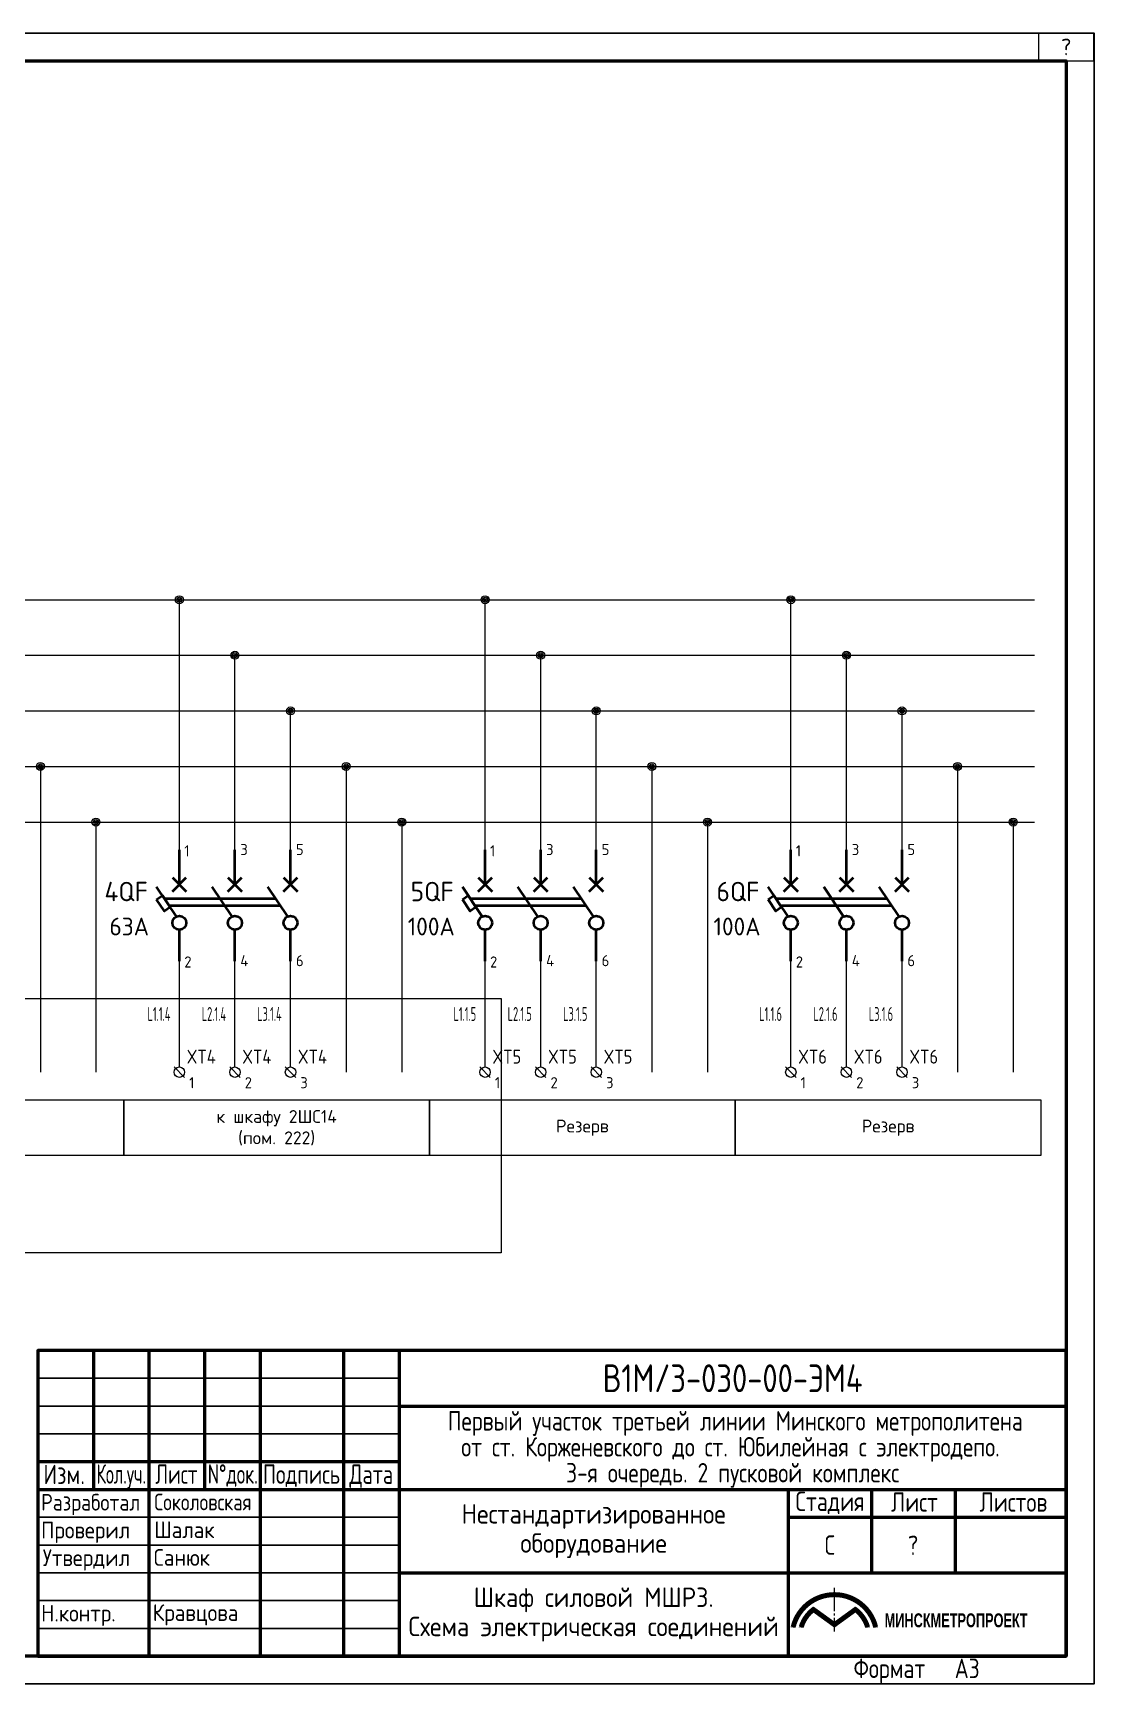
# Model space of a CAD drawing. Extents: x 397 to 835, y -5 to 464.
# Drawn here: x 644.4 to 835.3, y -5.5 to 291.5 of the extents above; entities that cross this region are included whole.
import ezdxf
from ezdxf.enums import TextEntityAlignment as Align

# ---------------------------------------------------------------- set-up
doc = ezdxf.new("R2010")
doc.units = 0
doc.linetypes.add('STRIH', pattern=[2, 1, -1])
doc.layers.add('_Рамка', color=7, linetype='Continuous', lineweight=25)
doc.layers.add('ЭЛ_надписи', color=7, linetype='Continuous', lineweight=30)
for name, color, linetype in [('MISC', 5, 'Continuous'), ('SYMS', 7, 'Continuous'), ('TAGFIXED', 7, 'Continuous'), ('TAGS', 7, 'Continuous'), ('TERMS', 7, 'Continuous'), ('WIREFIXED', 1, 'Continuous'), ('зелено-желтый_2.5_ПВ3', 60, 'Continuous'), ('медь_шина', 7, 'Continuous'), ('черный_2.5_ПВ3', 250, 'Continuous'), ('черный_6_ПВ3', 250, 'Continuous'), ('ЭЛ', 7, 'Continuous'), ('ЭЛЕКТР.', 7, 'Continuous')]:
    doc.layers.add(name, color=color, linetype=linetype)
doc.styles.add('GOST-2.304_Type-B', font='GOST_Common.ttf')
doc.styles.add('ISOCPEUR', font='isocpeur.ttf', dxfattribs={"width": 0.8})
doc.styles.add('WD_IEC', font='ISOCP2.shx', dxfattribs={"width": 0.9, "height": 4})
doc.styles.add('ГОСТ 2.304', font='isocpeur.ttf')
doc.styles.add('ММП', font='isocpeur.ttf', dxfattribs={"width": 0.9})

# ---------------------------------------------------------------- blocks, each defined once
blk = doc.blocks.new('WDDOT')
for radius in [0.72, 0.449, 0.223]:
    blk.add_circle((0, 0), radius)
blk = doc.blocks.new('VCB1_021')
at = {"lineweight": 50}
for p, q in [((0, -6.25), (0, 0)), ((-1.25, -7.5), (1.25, -5)), ((-1.25, -5), (1.25, -7.5)), ((-0.5, -12), (-4.09, -6.67)), ((0, -20), (0, -14.38))]:
    blk.add_line(p, q, dxfattribs=at)
blk.add_lwpolyline([(-4.09, -8.93), (-3.05, -8.23), (-1.66, -10.31), (-2.7, -11.01)], close=True, dxfattribs=at)
blk.add_circle((0, -13.12), 1.25, dxfattribs=at)
at = {"style": 'WD_IEC', "flags": 1}
for tag, p, height in [('X2TERM01', (0, 0), 0.08), ('ASSYCODE', (7.5, -12.5), 1), ('FAMILY', (7.5, -15), 1), ('X8TERM02', (0, -20), 0.08)]:
    blk.add_attdef(tag, p, '', height=height, dxfattribs=at)
at = {"style": 'GOST-2.304_Type-B'}
for tag, p in [('TERM01', (0.89, -0.18)), ('TERM02', (0.89, -20.18))]:
    blk.add_attdef(tag, text='', height=2, dxfattribs=at).set_placement(p, align=Align.MIDDLE_LEFT)
for tag, height, style, flags, p in [('DESC3', 2.7, 'WD_IEC', 1, (15, -5)), ('INST', 2.7, 'WD_IEC', 1, (17.5, -7.5)), ('MFG', 1.5, 'WD_IEC', 9, (10, -7.5)), ('CAT', 1.5, 'WD_IEC', 9, (10, -10)), ('LOC', 2.7, 'WD_IEC', 1, (20, -12.5)), ('XREF', 2.7, 'GOST-2.304_Type-B', 1, (25, -17.5)), ('DESC1', 2.7, 'WD_IEC', 1, (15, -20)), ('DESC2', 2.7, 'WD_IEC', 1, (15, -25))]:
    blk.add_attdef(tag, text='', height=height, dxfattribs=dict(style=style, flags=flags)).set_placement(p, align=Align.RIGHT)
for tag, height, p in [('TAG1', 3.5, (-7.5, -7.5)), ('RATING1', 3.2, (-7.31, -13.79))]:
    blk.add_attdef(tag, text='', height=height, dxfattribs=at).set_placement(p, align=Align.MIDDLE_RIGHT)
blk = doc.blocks.new('VCB2_021')
at = {"lineweight": 50}
for p, q in [((0, -6.25), (0, 0)), ((-1.25, -7.5), (1.25, -5)), ((-1.25, -5), (1.25, -7.5)), ((-12.69, -8.75), (-2.69, -8.75)), ((-0.5, -12), (-4.09, -6.67)), ((-11.85, -10), (-1.85, -10)), ((0, -20), (0, -14.38))]:
    blk.add_line(p, q, dxfattribs=at)
blk.add_circle((0, -13.12), 1.25, dxfattribs=at)
at = {"style": 'WD_IEC', "flags": 1}
for tag, p in [('LOC', (15, 5)), ('DESC3', (17.5, 0)), ('DESC2', (17.5, -5)), ('DESC1', (17.5, -22.5)), ('INST', (15, -27.5)), ('XREF', (17.5, -32.5))]:
    blk.add_attdef(tag, text='', height=2.7, dxfattribs=at).set_placement(p, align=Align.RIGHT)
for tag, p, height in [('X2TERM01', (0, 0), 0.08), ('FAMILY', (12.5, -17.5), 1), ('X8TERM02', (0, -20), 0.08)]:
    blk.add_attdef(tag, p, '', height=height, dxfattribs=at)
at = {"style": 'GOST-2.304_Type-B'}
for tag, p in [('TERM01', (0.97, 0.06)), ('TERM02', (0.97, -19.94))]:
    blk.add_attdef(tag, text='', height=2, dxfattribs=at).set_placement(p, align=Align.MIDDLE_LEFT)
at = {"style": 'GOST-2.304_Type-B', "flags": 1}
blk.add_attdef('TAG2', text='', height=3.5, dxfattribs=at).set_placement((2.5, -10), align=Align.MIDDLE_LEFT)
blk = doc.blocks.new('HT0001_013')
at = {"linetype": 'Continuous'}
blk.add_line((-0.94, 0.94), (0.94, -0.94), dxfattribs=at)
blk.add_circle((0, 0), 0.938, dxfattribs=at)
at = {"style": 'WD_IEC', "flags": 1}
for tag, p in [('DESC3', (-5, 12.5)), ('DESC2', (-5, 7.5)), ('DESC1', (-5, 2.5)), ('INST', (-5, -10)), ('LOC', (-5, -15))]:
    blk.add_attdef(tag, text='', height=2.5, dxfattribs=at).set_placement(p, align=Align.RIGHT)
at = {"style": 'GOST-2.304_Type-B', "flags": 8}
blk.add_attdef('TAGSTRIP', text='', height=2.5, dxfattribs=at).set_placement((1.31, 2.79), align=Align.MIDDLE_LEFT)
at = {"style": 'WD_IEC', "flags": 1}
for tag, p, height in [('MFG', (-7.5, 0), 1.5), ('X4TERM01', (-0.94, 0), 0.08), ('X2TERM01', (0, 0.94), 0.08), ('X1TERM01', (0.94, 0), 0.08), ('CAT', (-7.5, -2.5), 1.5), ('X8TERM01', (0, -0.94), 0.08), ('ASSYCODE', (-10, -5), 1), ('CATDESC', (-10, -17.5), 1)]:
    blk.add_attdef(tag, p, '', height=height, dxfattribs=at)
at = {"style": 'GOST-2.304_Type-B'}
blk.add_attdef('TERM01', text='', height=2, dxfattribs=at).set_placement((1.76, -1.89), align=Align.MIDDLE_LEFT)
blk = doc.blocks.new('WD_WNV')
at = {"linetype": 'Continuous', "style": 'WD_IEC', "width": 0.8}
blk.add_attdef('WIRENO', text='', height=2.5, dxfattribs=at).set_placement((-1.6, 0), align=Align.MIDDLE_RIGHT)
at = {"style": 'WD_IEC', "flags": 1}
for tag, p in [('W08USER', (-1, 0.375)), ('W04USER', (-1, 0.875)), ('W05USER', (-1, 0.75)), ('W09USER', (-1, 0.25)), ('W03USER', (-1, 1)), ('W06USER', (-1, 0.625)), ('W07USER', (-1, 0.5)), ('W02USER', (-1, 1.125)), ('W01USER', (-1, 1.25)), ('W10USER', (-1, 0.125))]:
    blk.add_attdef(tag, text='', height=0.08, dxfattribs=at).set_placement(p, align=Align.CENTER)
blk = doc.blocks.new('*U173')
at = {"color": 4, "lineweight": 60}
for p, q in [((21475.22, 46079.74), (21475.22, 46054.74)), ((21485.22, 46079.74), (21485.22, 46024.74)), ((21495.22, 46079.74), (21495.22, 46054.74)), ((21505.22, 46079.74), (21505.22, 46024.74)), ((21520.22, 46079.74), (21520.22, 46024.74)), ((21530.22, 46079.74), (21530.22, 46024.74)), ((21530.22, 46069.74), (21650.22, 46069.74)), ((21465.22, 46059.74), (21530.22, 46059.74)), ((21465.22, 46054.74), (21530.22, 46054.74)), ((21530.22, 46054.74), (21650.22, 46054.74)), ((21600.22, 46054.74), (21600.22, 46024.74)), ((21615.22, 46054.74), (21615.22, 46039.74)), ((21630.22, 46054.74), (21630.22, 46039.74)), ((21600.22, 46049.74), (21650.22, 46049.74)), ((21530.22, 46039.74), (21650.22, 46039.74))]:
    blk.add_line(p, q, dxfattribs=at)
at = {"color": 7, "lineweight": 30}
for p, q in [((21465.22, 46074.74), (21530.22, 46074.74)), ((21465.22, 46069.74), (21530.22, 46069.74)), ((21465.22, 46064.74), (21530.22, 46064.74)), ((21465.22, 46049.74), (21530.22, 46049.74)), ((21465.22, 46044.74), (21530.22, 46044.74)), ((21465.22, 46039.74), (21530.22, 46039.74)), ((21465.22, 46034.74), (21530.22, 46034.74)), ((21465.22, 46029.74), (21530.22, 46029.74))]:
    blk.add_line(p, q, dxfattribs=at)
blk.add_lwpolyline([(21235.22, 46316.74), (21655.22, 46316.74), (21655.22, 46019.74), (21235.22, 46019.74)], close=True, dxfattribs=at)
at = {"color": 4, "lineweight": 60}
for points in [[(21255.22, 46311.74), (21650.22, 46311.74), (21650.22, 46024.74), (21255.22, 46024.74)], [(21465.22, 46024.74), (21650.22, 46024.74), (21650.22, 46079.74), (21465.22, 46079.74)]]:
    blk.add_lwpolyline(points, close=True, dxfattribs=at)
at = {"color": 172}
for points in [[(21601.09, 46029.86, 0.9, 0.9, 0), (21601.09, 46029.96, 0.9, 0.9, -0.788931), (21615.94, 46029.96, 0.9, 0.9, 0), (21615.94, 46029.86, 0, 0, 0)], [(21602.54, 46029.86, 0.9, 0.9, 0), (21602.54, 46029.96, 0.9, 0.9, -0.168426), (21604.92, 46033.28, 0, 0, 0)], [(21612.3, 46033.15, 0.72, 0.72, -0.158796), (21614.5, 46029.96, 0.9, 0.9, 0), (21614.5, 46029.86, 0, 0, 0)]]:
    blk.add_lwpolyline(points, format="xyseb", dxfattribs=at)
for points, const_width in [([(21608.52, 46032.84), (21608.52, 46037.09)], 0.225), ([(21612.51, 46033.3), (21608.52, 46030.41), (21604.52, 46033.3)], 0.9), ([(21608.52, 46032.03), (21608.52, 46032.48)], 0.225), ([(21608.52, 46029.13), (21608.52, 46031.68)], 0.225)]:
    blk.add_lwpolyline(points, dxfattribs=dict(at, const_width=const_width))
at = {"color": 172, "const_width": 0.9}
blk.add_lwpolyline([(21614.5, 46029.96, 0.168426), (21612.11, 46033.28, 0.168426)], format="xyb", dxfattribs=at)
at = {"color": 7, "lineweight": 30, "style": 'ISOCPEUR'}
for s, width, p, p2 in [('Изм.', 0.838425, (21466.22, 46055.7), (21473.7, 46055.7)), ('Кол.уч.', 0.606854, (21475.77, 46055.77), (21484.69, 46055.77)), ('Лист', 0.722731, (21486.36, 46055.74), (21493.94, 46055.74)), ('N%%Dдок.', 0.678677, (21495.79, 46055.77), (21504.82, 46055.77)), ('Подпись', 0.8104, (21505.7, 46055.74), (21519.6, 46055.74)), ('Дата', 0.659629, (21521.28, 46055.74), (21529.13, 46055.74))]:
    blk.add_text(s, height=3.5, dxfattribs=dict(at, width=width)).set_placement(p, p2, align=Align.FIT)
at = {"color": 7, "lineweight": 30, "style": 'ISOCPEUR', "width": 0.8}
for s, p in [('Стадия', (21607.72, 46050.85)), ('Лист', (21622.92, 46050.73)), ('Листов', (21640.72, 46050.73))]:
    blk.add_text(s, height=3.5, dxfattribs=at).set_placement(p, align=Align.CENTER)
blk.add_text('Формат', height=3.5, dxfattribs=at).set_placement((21611.96, 46020.8))
at = {"color": 7, "insert": (21617.56, 46032.45), "char_height": 2.5, "width": 31.8132, "attachment_point": 1, "style": 'ISOCPEUR'}
blk.add_mtext('{\\fArial Narrow|b1|i0|c204|p34;МИНСКМЕТРОПРОЕКТ}', dxfattribs=at)
at = {"color": 5, "lineweight": 50, "style": 'ISOCPEUR', "width": 0.8}
blk.add_attdef('ШИФР_ОБЪЕКТА', text='', height=5, dxfattribs=at).set_placement((21590.22, 46074.74), align=Align.MIDDLE_CENTER)
at = {"color": 7, "lineweight": 30, "style": 'ISOCPEUR', "width": 0.8}
for tag, p in [('СТАДИЯ', (21607.72, 46044.74)), ('КОЛИЧЕСТВО_ЛИСТОВ_КОМПЛЕКТА', (21640.22, 46044.69))]:
    blk.add_attdef(tag, text='', height=3.5, dxfattribs=at).set_placement(p, align=Align.MIDDLE_CENTER)
blk.add_attdef('НОМЕР_ЛИСТА', text='', height=3.5, dxfattribs=at).set_placement((21622.66, 46044.69), align=Align.MIDDLE)
blk.add_attdef('ФОРМАТ', (21630.16, 46020.8), '', height=3.5, dxfattribs=at)

msp = doc.modelspace()

# ---------------------------------------------------------------- linework, layer by layer
for points in [[(660.74, 99.57), (660.74, 89.57), (605.74, 89.57), (605.74, 99.57)], [(715.74, 99.57), (715.74, 89.57), (660.74, 89.57), (660.74, 99.57)], [(770.74, 99.57), (770.74, 89.57), (715.74, 89.57), (715.74, 99.57)], [(825.74, 99.57), (825.74, 89.57), (770.74, 89.57), (770.74, 99.57)]]:
    msp.add_lwpolyline(points, close=True)
at = {"layer": 'зелено-желтый_2.5_ПВ3'}
for p, q in [((655.74, 149.57), (655.74, 104.57)), ((710.74, 149.57), (710.74, 104.57)), ((765.74, 149.57), (765.74, 104.57)), ((820.74, 149.57), (820.74, 104.57))]:
    msp.add_line(p, q, dxfattribs=at)
at = {"layer": 'медь_шина', "color": 2}
msp.add_line((445.27, 189.57), (824.56, 189.57), dxfattribs=at)
at = {"layer": 'медь_шина', "color": 3}
msp.add_line((445.27, 179.57), (824.56, 179.57), dxfattribs=at)
at = {"layer": 'медь_шина', "color": 1}
msp.add_line((445.27, 169.57), (824.56, 169.57), dxfattribs=at)
at = {"layer": 'медь_шина', "color": 60}
msp.add_line((445.27, 149.57), (824.56, 149.57), dxfattribs=at)
at = {"layer": 'черный_2.5_ПВ3', "color": 5}
msp.add_line((445.27, 159.57), (824.56, 159.57), dxfattribs=at)
at = {"layer": 'черный_6_ПВ3'}
for p, q in [((670.74, 144.57), (670.74, 189.57)), ((725.74, 144.57), (725.74, 189.57)), ((780.74, 144.57), (780.74, 189.57)), ((680.74, 144.57), (680.74, 179.57)), ((735.74, 144.57), (735.74, 179.57)), ((790.74, 144.57), (790.74, 179.57)), ((690.74, 144.57), (690.74, 169.57)), ((745.74, 144.57), (745.74, 169.57)), ((800.74, 144.57), (800.74, 169.57)), ((645.74, 159.57), (645.74, 104.57)), ((700.74, 159.57), (700.74, 104.57)), ((755.74, 159.57), (755.74, 104.57)), ((810.74, 159.57), (810.74, 104.57)), ((670.74, 105.51), (670.74, 124.57)), ((680.74, 105.51), (680.74, 124.57)), ((690.74, 105.51), (690.74, 124.57)), ((725.74, 105.51), (725.74, 124.57)), ((735.74, 105.51), (735.74, 124.57)), ((745.74, 105.51), (745.74, 124.57)), ((780.74, 105.51), (780.74, 124.57)), ((790.74, 105.51), (790.74, 124.57)), ((800.74, 105.51), (800.74, 124.57))]:
    msp.add_line(p, q, dxfattribs=at)
at = {"layer": 'черный_6_ПВ3', "color": 1}
msp.add_lwpolyline([(586.44, 117.82), (728.65, 117.82), (728.65, 72.09), (586.44, 72.09)], close=True, dxfattribs=at)
at = {"layer": 'ЭЛ', "color": 7, "linetype": 'Continuous'}
msp.add_lwpolyline([(825.27, 286.51), (835.27, 286.51), (835.27, 291.51), (825.27, 291.51)], close=True, dxfattribs=at)

# ---------------------------------------------------------------- block references
at = {"layer": '_Рамка'}
ref = msp.add_blockref('*U173', (-20819.94, -46025.23), dxfattribs=at)
ref.add_attrib('ШИФР_ОБЪЕКТА', 'В1М/3-030-00-ЭМ4', dxfattribs={"layer": '0', "color": 5, "lineweight": 50, "height": 5, "style": 'ISOCPEUR', "width": 0.8}).set_placement((770.27, 49.51), align=Align.MIDDLE_CENTER)
ref.add_attrib('СТАДИЯ', 'С', dxfattribs={"layer": '0', "color": 7, "lineweight": 30, "height": 3.5, "style": 'ISOCPEUR', "width": 0.8}).set_placement((787.77, 19.51), align=Align.MIDDLE_CENTER)
ref.add_attrib('НОМЕР_ЛИСТА', '?', dxfattribs={"layer": '0', "color": 7, "lineweight": 30, "height": 3.5, "style": 'ISOCPEUR', "width": 0.8}).set_placement((802.72, 19.46), align=Align.MIDDLE)
ref.add_attrib('ФОРМАТ', 'А3', (810.22, -4.43), dxfattribs={"layer": '0', "color": 7, "lineweight": 30, "height": 3.5, "style": 'ISOCPEUR', "width": 0.8})
at = {"layer": 'SYMS'}
for p in [(670.74, 189.57), (725.74, 189.57), (780.74, 189.57), (680.74, 179.57), (735.74, 179.57), (790.74, 179.57), (690.74, 169.57), (745.74, 169.57), (800.74, 169.57), (645.74, 159.57), (700.74, 159.57), (755.74, 159.57), (810.74, 159.57), (655.74, 149.57), (710.74, 149.57), (765.74, 149.57), (820.74, 149.57)]:
    msp.add_blockref('WDDOT', p, dxfattribs=at)
ref = msp.add_blockref('VCB2_021', (680.74, 144.57), dxfattribs=at)
ref.add_attrib('TERM01', '3', dxfattribs={"layer": 'TERMS', "height": 2, "style": 'GOST-2.304_Type-B'}).set_placement((681.71, 144.63), align=Align.MIDDLE_LEFT)
ref.add_attrib('TERM02', '4', dxfattribs={"layer": 'TERMS', "height": 2, "style": 'GOST-2.304_Type-B'}).set_placement((681.71, 124.63), align=Align.MIDDLE_LEFT)
ref = msp.add_blockref('VCB2_021', (690.74, 144.57), dxfattribs=at)
ref.add_attrib('TERM01', '5', dxfattribs={"layer": 'TERMS', "height": 2, "style": 'GOST-2.304_Type-B'}).set_placement((691.71, 144.63), align=Align.MIDDLE_LEFT)
ref.add_attrib('TERM02', '6', dxfattribs={"layer": 'TERMS', "height": 2, "style": 'GOST-2.304_Type-B'}).set_placement((691.71, 124.63), align=Align.MIDDLE_LEFT)
ref = msp.add_blockref('VCB2_021', (735.74, 144.57), dxfattribs=at)
ref.add_attrib('TERM01', '3', dxfattribs={"layer": 'TERMS', "height": 2, "style": 'GOST-2.304_Type-B'}).set_placement((736.71, 144.63), align=Align.MIDDLE_LEFT)
ref.add_attrib('TERM02', '4', dxfattribs={"layer": 'TERMS', "height": 2, "style": 'GOST-2.304_Type-B'}).set_placement((736.71, 124.63), align=Align.MIDDLE_LEFT)
ref = msp.add_blockref('VCB2_021', (745.74, 144.57), dxfattribs=at)
ref.add_attrib('TERM01', '5', dxfattribs={"layer": 'TERMS', "height": 2, "style": 'GOST-2.304_Type-B'}).set_placement((746.71, 144.63), align=Align.MIDDLE_LEFT)
ref.add_attrib('TERM02', '6', dxfattribs={"layer": 'TERMS', "height": 2, "style": 'GOST-2.304_Type-B'}).set_placement((746.71, 124.63), align=Align.MIDDLE_LEFT)
ref = msp.add_blockref('VCB2_021', (790.74, 144.57), dxfattribs=at)
ref.add_attrib('TERM01', '3', dxfattribs={"layer": 'TERMS', "height": 2, "style": 'GOST-2.304_Type-B'}).set_placement((791.71, 144.63), align=Align.MIDDLE_LEFT)
ref.add_attrib('TERM02', '4', dxfattribs={"layer": 'TERMS', "height": 2, "style": 'GOST-2.304_Type-B'}).set_placement((791.71, 124.63), align=Align.MIDDLE_LEFT)
ref = msp.add_blockref('VCB2_021', (800.74, 144.57), dxfattribs=at)
ref.add_attrib('TERM01', '5', dxfattribs={"layer": 'TERMS', "height": 2, "style": 'GOST-2.304_Type-B'}).set_placement((801.71, 144.63), align=Align.MIDDLE_LEFT)
ref.add_attrib('TERM02', '6', dxfattribs={"layer": 'TERMS', "height": 2, "style": 'GOST-2.304_Type-B'}).set_placement((801.71, 124.63), align=Align.MIDDLE_LEFT)
ref = msp.add_blockref('VCB1_021', (670.74, 144.57), dxfattribs=at)
ref.add_attrib('TAG1F', '4QF', dxfattribs={"layer": 'TAGFIXED', "height": 3.5, "style": 'GOST-2.304_Type-B'}).set_placement((665.09, 137.07), align=Align.MIDDLE_RIGHT)
ref.add_attrib('RATING1', '63A', dxfattribs={"layer": 'MISC', "height": 3.2, "style": 'GOST-2.304_Type-B'}).set_placement((665.28, 130.78), align=Align.MIDDLE_RIGHT)
ref.add_attrib('TERM01', '1', dxfattribs={"layer": 'TERMS', "height": 2, "style": 'GOST-2.304_Type-B'}).set_placement((671.63, 144.4), align=Align.MIDDLE_LEFT)
ref.add_attrib('TERM02', '2', dxfattribs={"layer": 'TERMS', "height": 2, "style": 'GOST-2.304_Type-B'}).set_placement((671.63, 124.4), align=Align.MIDDLE_LEFT)
ref = msp.add_blockref('VCB1_021', (725.74, 144.57), dxfattribs=at)
ref.add_attrib('TAG1F', '5QF', dxfattribs={"layer": 'TAGFIXED', "height": 3.5, "style": 'GOST-2.304_Type-B'}).set_placement((720.09, 137.07), align=Align.MIDDLE_RIGHT)
ref.add_attrib('RATING1', '100A', dxfattribs={"layer": 'MISC', "height": 3.2, "style": 'GOST-2.304_Type-B'}).set_placement((720.28, 130.78), align=Align.MIDDLE_RIGHT)
ref.add_attrib('TERM01', '1', dxfattribs={"layer": 'TERMS', "height": 2, "style": 'GOST-2.304_Type-B'}).set_placement((726.63, 144.4), align=Align.MIDDLE_LEFT)
ref.add_attrib('TERM02', '2', dxfattribs={"layer": 'TERMS', "height": 2, "style": 'GOST-2.304_Type-B'}).set_placement((726.63, 124.4), align=Align.MIDDLE_LEFT)
ref = msp.add_blockref('VCB1_021', (780.74, 144.57), dxfattribs=at)
ref.add_attrib('TAG1F', '6QF', dxfattribs={"layer": 'TAGFIXED', "height": 3.5, "style": 'GOST-2.304_Type-B'}).set_placement((775.09, 137.07), align=Align.MIDDLE_RIGHT)
ref.add_attrib('RATING1', '100A', dxfattribs={"layer": 'MISC', "height": 3.2, "style": 'GOST-2.304_Type-B'}).set_placement((775.28, 130.78), align=Align.MIDDLE_RIGHT)
ref.add_attrib('TERM01', '1', dxfattribs={"layer": 'TERMS', "height": 2, "style": 'GOST-2.304_Type-B'}).set_placement((781.63, 144.4), align=Align.MIDDLE_LEFT)
ref.add_attrib('TERM02', '2', dxfattribs={"layer": 'TERMS', "height": 2, "style": 'GOST-2.304_Type-B'}).set_placement((781.63, 124.4), align=Align.MIDDLE_LEFT)
ref = msp.add_blockref('HT0001_013', (670.74, 104.57), dxfattribs=at)
ref.add_attrib('TAGSTRIP', 'XT4', dxfattribs={"layer": 'TAGS', "height": 2.5, "style": 'GOST-2.304_Type-B', "width": 0.9, "flags": 8}).set_placement((672.05, 107.36), align=Align.MIDDLE_LEFT)
ref.add_attrib('TERM01', '1', dxfattribs={"layer": 'TERMS', "height": 2, "style": 'GOST-2.304_Type-B'}).set_placement((672.5, 102.68), align=Align.MIDDLE_LEFT)
ref = msp.add_blockref('HT0001_013', (680.74, 104.57), dxfattribs=at)
ref.add_attrib('TAGSTRIP', 'XT4', dxfattribs={"layer": 'TAGS', "height": 2.5, "style": 'GOST-2.304_Type-B', "width": 0.9, "flags": 8}).set_placement((682.05, 107.36), align=Align.MIDDLE_LEFT)
ref.add_attrib('TERM01', '2', dxfattribs={"layer": 'TERMS', "height": 2, "style": 'GOST-2.304_Type-B'}).set_placement((682.5, 102.68), align=Align.MIDDLE_LEFT)
ref = msp.add_blockref('HT0001_013', (690.74, 104.57), dxfattribs=at)
ref.add_attrib('TAGSTRIP', 'XT4', dxfattribs={"layer": 'TAGS', "height": 2.5, "style": 'GOST-2.304_Type-B', "width": 0.9, "flags": 8}).set_placement((692.05, 107.36), align=Align.MIDDLE_LEFT)
ref.add_attrib('TERM01', '3', dxfattribs={"layer": 'TERMS', "height": 2, "style": 'GOST-2.304_Type-B'}).set_placement((692.5, 102.68), align=Align.MIDDLE_LEFT)
ref = msp.add_blockref('HT0001_013', (725.74, 104.57), dxfattribs=at)
ref.add_attrib('TAGSTRIP', 'XT5', dxfattribs={"layer": 'TAGS', "height": 2.5, "style": 'GOST-2.304_Type-B', "width": 0.9, "flags": 8}).set_placement((727.05, 107.36), align=Align.MIDDLE_LEFT)
ref.add_attrib('TERM01', '1', dxfattribs={"layer": 'TERMS', "height": 2, "style": 'GOST-2.304_Type-B'}).set_placement((727.5, 102.68), align=Align.MIDDLE_LEFT)
ref = msp.add_blockref('HT0001_013', (735.74, 104.57), dxfattribs=at)
ref.add_attrib('TAGSTRIP', 'XT5', dxfattribs={"layer": 'TAGS', "height": 2.5, "style": 'GOST-2.304_Type-B', "width": 0.9, "flags": 8}).set_placement((737.05, 107.36), align=Align.MIDDLE_LEFT)
ref.add_attrib('TERM01', '2', dxfattribs={"layer": 'TERMS', "height": 2, "style": 'GOST-2.304_Type-B'}).set_placement((737.5, 102.68), align=Align.MIDDLE_LEFT)
ref = msp.add_blockref('HT0001_013', (745.74, 104.57), dxfattribs=at)
ref.add_attrib('TAGSTRIP', 'XT5', dxfattribs={"layer": 'TAGS', "height": 2.5, "style": 'GOST-2.304_Type-B', "width": 0.9, "flags": 8}).set_placement((747.05, 107.36), align=Align.MIDDLE_LEFT)
ref.add_attrib('TERM01', '3', dxfattribs={"layer": 'TERMS', "height": 2, "style": 'GOST-2.304_Type-B'}).set_placement((747.5, 102.68), align=Align.MIDDLE_LEFT)
ref = msp.add_blockref('HT0001_013', (780.74, 104.57), dxfattribs=at)
ref.add_attrib('TAGSTRIP', 'XT6', dxfattribs={"layer": 'TAGS', "height": 2.5, "style": 'GOST-2.304_Type-B', "width": 0.9, "flags": 8}).set_placement((782.05, 107.36), align=Align.MIDDLE_LEFT)
ref.add_attrib('TERM01', '1', dxfattribs={"layer": 'TERMS', "height": 2, "style": 'GOST-2.304_Type-B'}).set_placement((782.5, 102.68), align=Align.MIDDLE_LEFT)
ref = msp.add_blockref('HT0001_013', (790.74, 104.57), dxfattribs=at)
ref.add_attrib('TAGSTRIP', 'XT6', dxfattribs={"layer": 'TAGS', "height": 2.5, "style": 'GOST-2.304_Type-B', "width": 0.9, "flags": 8}).set_placement((792.05, 107.36), align=Align.MIDDLE_LEFT)
ref.add_attrib('TERM01', '2', dxfattribs={"layer": 'TERMS', "height": 2, "style": 'GOST-2.304_Type-B'}).set_placement((792.5, 102.68), align=Align.MIDDLE_LEFT)
ref = msp.add_blockref('HT0001_013', (800.74, 104.57), dxfattribs=at)
ref.add_attrib('TAGSTRIP', 'XT6', dxfattribs={"layer": 'TAGS', "height": 2.5, "style": 'GOST-2.304_Type-B', "width": 0.9, "flags": 8}).set_placement((802.05, 107.36), align=Align.MIDDLE_LEFT)
ref.add_attrib('TERM01', '3', dxfattribs={"layer": 'TERMS', "height": 2, "style": 'GOST-2.304_Type-B'}).set_placement((802.5, 102.68), align=Align.MIDDLE_LEFT)
at = {"layer": 'WIREFIXED'}
ref = msp.add_blockref('WD_WNV', (670.74, 115.04), dxfattribs=at)
ref.add_attrib('WIRENOF', 'L1.1.4', dxfattribs={"linetype": 'Continuous', "height": 2.5, "style": 'WD_IEC', "width": 0.6}).set_placement((669.14, 115.04), align=Align.MIDDLE_RIGHT)
ref = msp.add_blockref('WD_WNV', (680.74, 115.04), dxfattribs=at)
ref.add_attrib('WIRENOF', 'L2.1.4', dxfattribs={"linetype": 'Continuous', "height": 2.5, "style": 'WD_IEC', "width": 0.6}).set_placement((679.14, 115.04), align=Align.MIDDLE_RIGHT)
ref = msp.add_blockref('WD_WNV', (690.74, 115.04), dxfattribs=at)
ref.add_attrib('WIRENOF', 'L3.1.4', dxfattribs={"linetype": 'Continuous', "height": 2.5, "style": 'WD_IEC', "width": 0.6}).set_placement((689.14, 115.04), align=Align.MIDDLE_RIGHT)
ref = msp.add_blockref('WD_WNV', (725.74, 115.04), dxfattribs=at)
ref.add_attrib('WIRENOF', 'L1.1.5', dxfattribs={"linetype": 'Continuous', "height": 2.5, "style": 'WD_IEC', "width": 0.6}).set_placement((724.14, 115.04), align=Align.MIDDLE_RIGHT)
ref = msp.add_blockref('WD_WNV', (735.74, 115.04), dxfattribs=at)
ref.add_attrib('WIRENOF', 'L2.1.5', dxfattribs={"linetype": 'Continuous', "height": 2.5, "style": 'WD_IEC', "width": 0.6}).set_placement((734.14, 115.04), align=Align.MIDDLE_RIGHT)
ref = msp.add_blockref('WD_WNV', (745.74, 115.04), dxfattribs=at)
ref.add_attrib('WIRENOF', 'L3.1.5', dxfattribs={"linetype": 'Continuous', "height": 2.5, "style": 'WD_IEC', "width": 0.6}).set_placement((744.14, 115.04), align=Align.MIDDLE_RIGHT)
ref = msp.add_blockref('WD_WNV', (780.74, 115.04), dxfattribs=at)
ref.add_attrib('WIRENOF', 'L1.1.6', dxfattribs={"linetype": 'Continuous', "height": 2.5, "style": 'WD_IEC', "width": 0.6}).set_placement((779.14, 115.04), align=Align.MIDDLE_RIGHT)
ref = msp.add_blockref('WD_WNV', (790.74, 115.04), dxfattribs=at)
ref.add_attrib('WIRENOF', 'L2.1.6', dxfattribs={"linetype": 'Continuous', "height": 2.5, "style": 'WD_IEC', "width": 0.6}).set_placement((789.14, 115.04), align=Align.MIDDLE_RIGHT)
ref = msp.add_blockref('WD_WNV', (800.74, 115.04), dxfattribs=at)
ref.add_attrib('WIRENOF', 'L3.1.6', dxfattribs={"linetype": 'Continuous', "height": 2.5, "style": 'WD_IEC', "width": 0.6}).set_placement((799.14, 115.04), align=Align.MIDDLE_RIGHT)

# ---------------------------------------------------------------- texts
at = {"color": 7, "linetype": 'STRIH', "lineweight": 20, "char_height": 2.3, "width": 55, "attachment_point": 5, "style": 'ГОСТ 2.304'}
for s, insert in [('{\\C256;к шкафу 2ШС14\\P(пом. 222)}', (688.24, 94.57)), ('{\\C256;Резерв}', (743.24, 94.57)), ('{\\C256;Резерв}', (798.24, 94.57))]:
    msp.add_mtext(s, dxfattribs=dict(at, insert=insert))
at = {"layer": 'ЭЛ', "style": 'ISOCPEUR', "width": 0.9}
msp.add_text('?', height=3, dxfattribs=at).set_placement((830.27, 287.51), align=Align.CENTER)
at = {"layer": 'ЭЛ_надписи', "color": 7, "lineweight": 30, "style": 'ISOCPEUR'}
for s, width, p in [('Разработал', 0.85, (645.87, 25.7)), ('Соколовская', 0.8, (666.24, 25.75)), ('Шалак', 0.9, (666.24, 20.75)), ('Проверил', 0.9, (645.87, 20.7)), ('Утвердил', 0.9, (646.17, 15.73)), ('Санюк', 0.9, (666.14, 15.77)), ('Н.контр.', 0.9, (645.87, 5.75)), ('Кравцова', 0.9, (665.95, 5.85))]:
    msp.add_text(s, height=3, dxfattribs=dict(at, width=width)).set_placement(p)
at = {"layer": 'ЭЛЕКТР.', "ltscale": 0.5, "char_height": 3.5, "style": 'ММП'}
for s, width, insert, attachment_point, line_spacing_factor in [('\\pi8.76306;{\\W0.8;Первый участок третьей линии Минского метрополитена\\P\\pi9.39306; от ст. Корженевского до ст. Юбилейная с электродепо.           \\P\\pi30.04306;3-я очередь. 2 пусковой комплекс}', 119.7261, (710.27, 43.6), 1, 0.8), ('Нестандартизированное оборудование ', 70, (745.27, 22.01), 5, 0.9), ('Шкаф силовой МШР3.\\PСхема электрическая соединений ', 70, (745.27, 7.01), 5, 0.9)]:
    msp.add_mtext_dynamic_manual_height_columns(s, width=width, gutter_width=25, heights=[15], dxfattribs=dict(at, insert=insert, attachment_point=attachment_point, line_spacing_factor=line_spacing_factor))

doc.saveas('drawing.dxf')
